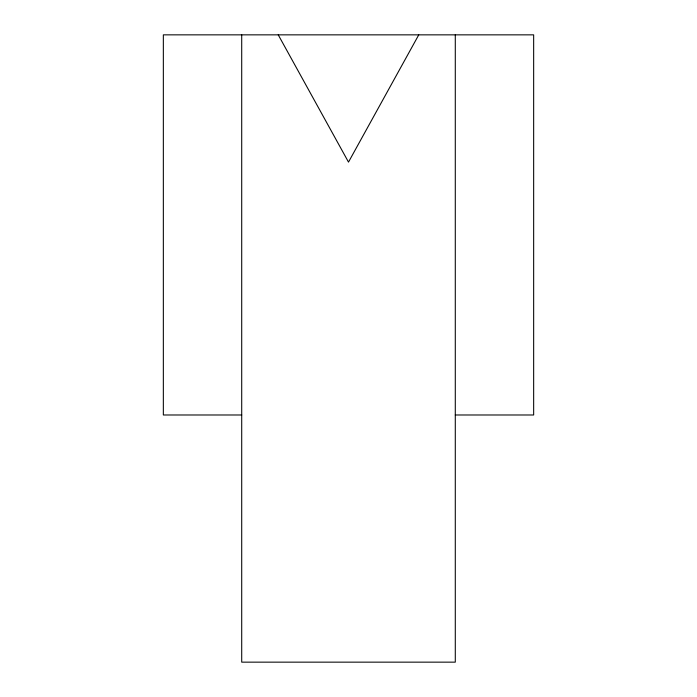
<?xml version="1.0" encoding="UTF-8"?>
<svg xmlns="http://www.w3.org/2000/svg" width="697" height="697" viewBox="0 0 697 697"><rect width="100%" height="100%" fill="white"/><g stroke="black" fill="none" stroke-linecap="round" stroke-linejoin="round"><path stroke-width="1.05" d="M418.758 34.85L348.5 162.096L278.242 34.85M241.711 414.985L163.342 414.985L163.342 34.85L533.658 34.85L533.658 414.985L455.289 414.985M455.289 34.85L455.289 662.15L241.711 662.15L241.711 34.85"/></g></svg>
